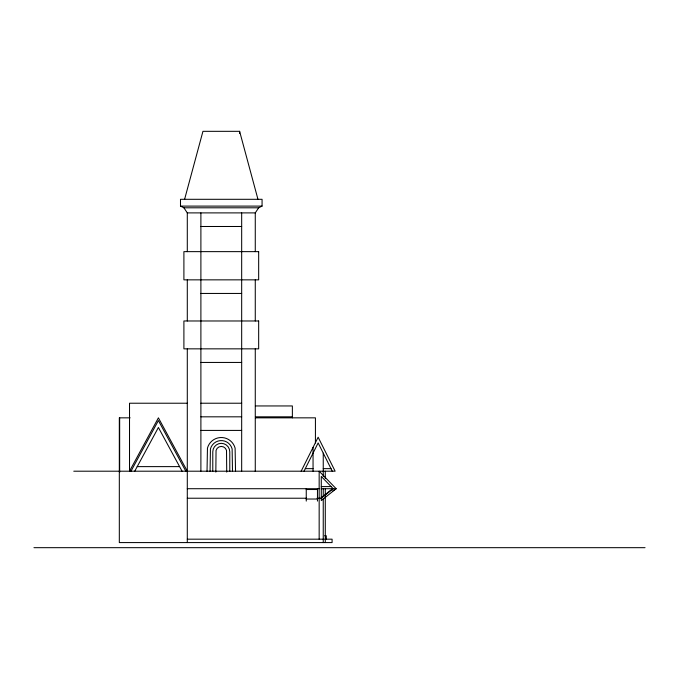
<?xml version="1.0" encoding="UTF-8"?>
<svg xmlns="http://www.w3.org/2000/svg" width="679" height="679" viewBox="0 0 679 679"><rect width="100%" height="100%" fill="white"/><g stroke="black" fill="none" stroke-linecap="round" stroke-linejoin="round"><path stroke-width="1.02" d="M184.603 199.303L202.945 131.327L239.619 131.327L257.961 199.303M301.153 471.201L318.145 437.217L335.137 471.201L73.773 471.201M304.005 471.201L318.145 442.929L332.286 471.201M130.979 471.201L158.402 420.547L185.834 471.201M134.731 471.201L158.402 427.481L182.074 471.201M255.27 251.637L255.27 212.892L258.665 207.799L262.069 206.102L262.069 199.303L180.495 199.303L180.495 206.102L183.899 207.799L258.665 207.799M321.286 497.715L332.413 488.838M332.659 490.951L336.164 488.71L319.164 471.201L319.164 539.177M180.495 206.102L262.069 206.102M183.899 207.799L187.294 212.892L255.27 212.892M200.891 226.489L241.673 226.489M200.891 293.447L241.673 293.447M200.891 362.442L241.673 362.442M187.294 403.224L129.519 403.224L129.519 471.201L158.402 417.84L187.294 471.201M200.891 403.224L241.673 403.224M255.423 405.949L292.369 405.949L292.369 417.84M200.891 416.821L241.673 416.821M255.448 416.821L292.369 416.821M130.13 417.84L119.317 417.84L119.317 542.58L332.082 542.58L332.082 539.177L324.604 539.177M255.448 417.84L315.429 417.84L315.429 442.954M200.891 430.418L241.673 430.418M137.217 466.617L179.595 466.617M305.287 468.646L313.053 468.646M323.246 468.646L331.012 468.646M321.286 486.588L331.148 486.588M187.294 488.71L319.164 488.71M321.286 488.71L336.164 488.71L321.286 500.584L321.286 476.429L333.211 488.71L321.286 498.225L317.059 498.225M306.254 489.517L317.466 489.517M187.294 498.225L306.509 498.225M306.254 499.031L317.466 499.031M324.604 535.782L326.302 535.782L326.302 539.177M187.294 539.177L323.246 539.177M33.95 547.673L645.05 547.673M325.283 471.201L325.283 478.551M325.283 489.05L325.283 542.58M323.246 453.122L323.246 476.429M323.246 488.982L323.246 496.298M323.246 498.394L323.246 542.58M317.466 488.71L317.466 501.094M313.053 447.41L313.053 471.201M306.254 488.71L306.254 501.094M255.27 279.85L255.27 320.98M255.27 348.845L255.27 471.506M241.673 212.892L241.673 471.184M239.619 131.327L239.619 133.415M235.537 471.234L235.104 448.123A14.31 14.31 0 0 0 207.46 448.123L207.027 471.234M232.49 471.319L232.133 448.921A11.229 11.229 0 0 0 210.431 448.921L210.074 471.319M229.782 471.396L229.782 451.832A8.496 8.496 0 0 0 221.286 443.336A8.496 8.496 0 0 0 212.782 451.832L212.782 471.396M226.727 472.092L226.514 450.423A5.424 5.424 0 0 0 216.049 450.423L215.837 472.092M200.891 212.892L200.891 471.184M187.294 212.892L187.294 251.637M187.294 279.85L187.294 320.98M187.294 348.845L187.294 542.58M119.657 417.84L119.657 472.372M258.665 251.637L183.899 251.637L183.899 279.85L258.665 279.85L258.665 251.637M258.665 320.98L183.899 320.98L183.899 348.845L258.665 348.845L258.665 320.98"/></g></svg>
